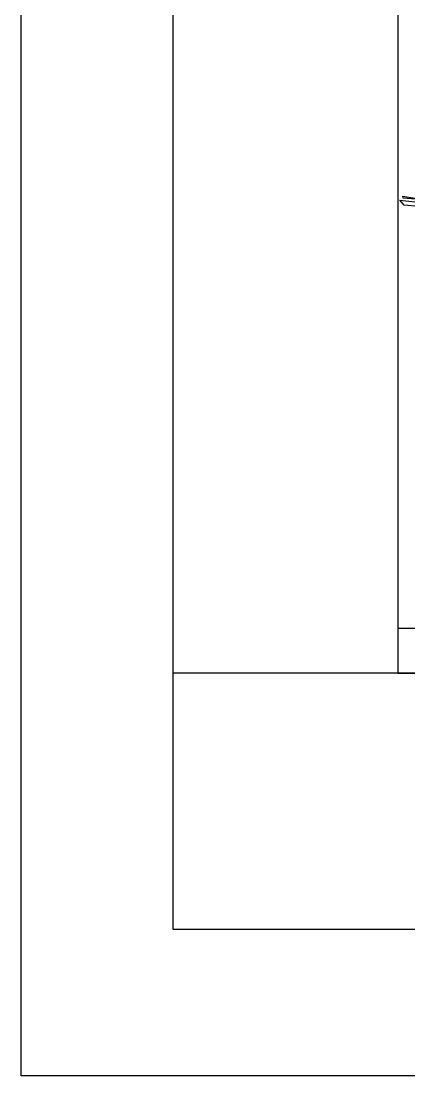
# Model space of a CAD drawing. Header units: inches. Extents: x 11.2 to 54.2, y 16.2 to 41.
# Drawn here: x 33.155 to 34.017, y 16.209 to 18.553 of the extents above; entities that cross this region are included whole.
import ezdxf

# ---------------------------------------------------------------- set-up
doc = ezdxf.new("R2010")
doc.units = ezdxf.units.IN
doc.header["$MEASUREMENT"] = 0
for name, color, linetype in [('02', 2, 'Continuous'), ('1', 1, 'Continuous'), ('4', 4, 'Continuous'), ('kadrbm', 4, 'Continuous')]:
    doc.layers.add(name, color=color, linetype=linetype)

# ---------------------------------------------------------------- blocks, each defined once
blk = doc.blocks.new('kadrbm')
at = {"layer": 'kadrbm', "color": 4}
blk.add_lwpolyline([(0, 0), (0, 24.7972), (21, 24.7972), (21, 0), (0, 0)], close=True, dxfattribs=at)
blk.add_lwpolyline([(20.6631, 0.3257), (20.6631, 24.4603), (0.3369, 24.4603), (0.3369, 0.3257), (20.6631, 0.3257)], dxfattribs=at)

msp = doc.modelspace()

# ---------------------------------------------------------------- linework, layer by layer
at = {"layer": '02'}
for p, q in [((33.9922, 20.3039), (33.9922, 17.1039)), ((34.0032, 18.1636, -0.8191), (34.1006, 18.1471, -0.8191)), ((34.0041, 18.1597, -0.8191), (34.0032, 18.1636, -0.8191)), ((33.9963, 18.1549, -0.8191), (34.086, 18.1451, -0.8191)), ((34.0061, 18.1442, -0.8191), (33.9963, 18.1549, -0.8191)), ((34.1043, 18.151, -0.8191), (34.0041, 18.1597, -0.8191)), ((34.087, 18.1364, -0.8191), (34.0061, 18.1442, -0.8191)), ((33.9922, 17.1039), (39.0522, 17.1039))]:
    msp.add_line(p, q, dxfattribs=at)
at = {"layer": '1'}
msp.add_line((33.9922, 17.2039), (34.4745, 17.2039), dxfattribs=at)
at = {"layer": '4'}
msp.add_line((53.8184, 17.1039), (33.4922, 17.1039), dxfattribs=at)

# ---------------------------------------------------------------- block references
at = {"layer": 'kadrbm'}
msp.add_blockref('kadrbm', (33.1553, 16.2093), dxfattribs=at)

doc.saveas('drawing.dxf')
